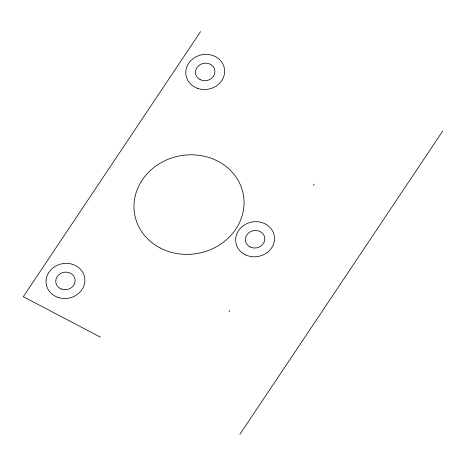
<?xml version="1.0" encoding="UTF-8"?>
<svg xmlns="http://www.w3.org/2000/svg" width="466" height="466" viewBox="0 0 466 466"><rect width="100%" height="100%" fill="white"/><g stroke="black" fill="none" stroke-linecap="round" stroke-linejoin="round"><path stroke-width="0.7" d="M200.555 31.63L23.3 296.702L100.388 337.122M228.998 311.62L229.709 310.554M313.443 185.34L314.218 184.181M239.879 434.37L442.7 131.068M160.042 247.918A55.227 49.594 -10.6 0 0 244.033 204.178A55.227 49.594 -10.6 0 0 162.972 161.673A55.227 49.594 -10.6 0 0 160.042 247.918M200.095 79.587A9.745 8.755 -10.6 0 0 214.919 71.869A9.745 8.755 -10.6 0 0 200.613 64.366A9.745 8.755 -10.6 0 0 200.095 79.587M61.104 288.943A9.745 8.755 -10.6 0 0 75.148 280.072A9.745 8.755 -10.6 0 0 60.097 273.798A9.745 8.755 -10.6 0 0 61.104 288.943M249.98 246.887A9.745 8.755 -10.6 0 0 264.799 239.163A9.745 8.755 -10.6 0 0 250.492 231.666A9.745 8.755 -10.6 0 0 249.98 246.887M245.733 254.96A19.49 17.504 -10.6 0 0 274.515 238.178A19.49 17.504 -10.6 0 0 245.023 224.571A19.49 17.504 -10.6 0 0 245.733 254.96M57.959 297.407A19.49 17.504 -10.6 0 0 84.719 278.021A19.49 17.504 -10.6 0 0 53.672 267.385A19.49 17.504 -10.6 0 0 57.959 297.407M197.45 88.313A19.49 17.504 -10.6 0 0 224.513 69.283A19.49 17.504 -10.6 0 0 193.658 58.227A19.49 17.504 -10.6 0 0 197.45 88.313"/></g></svg>
